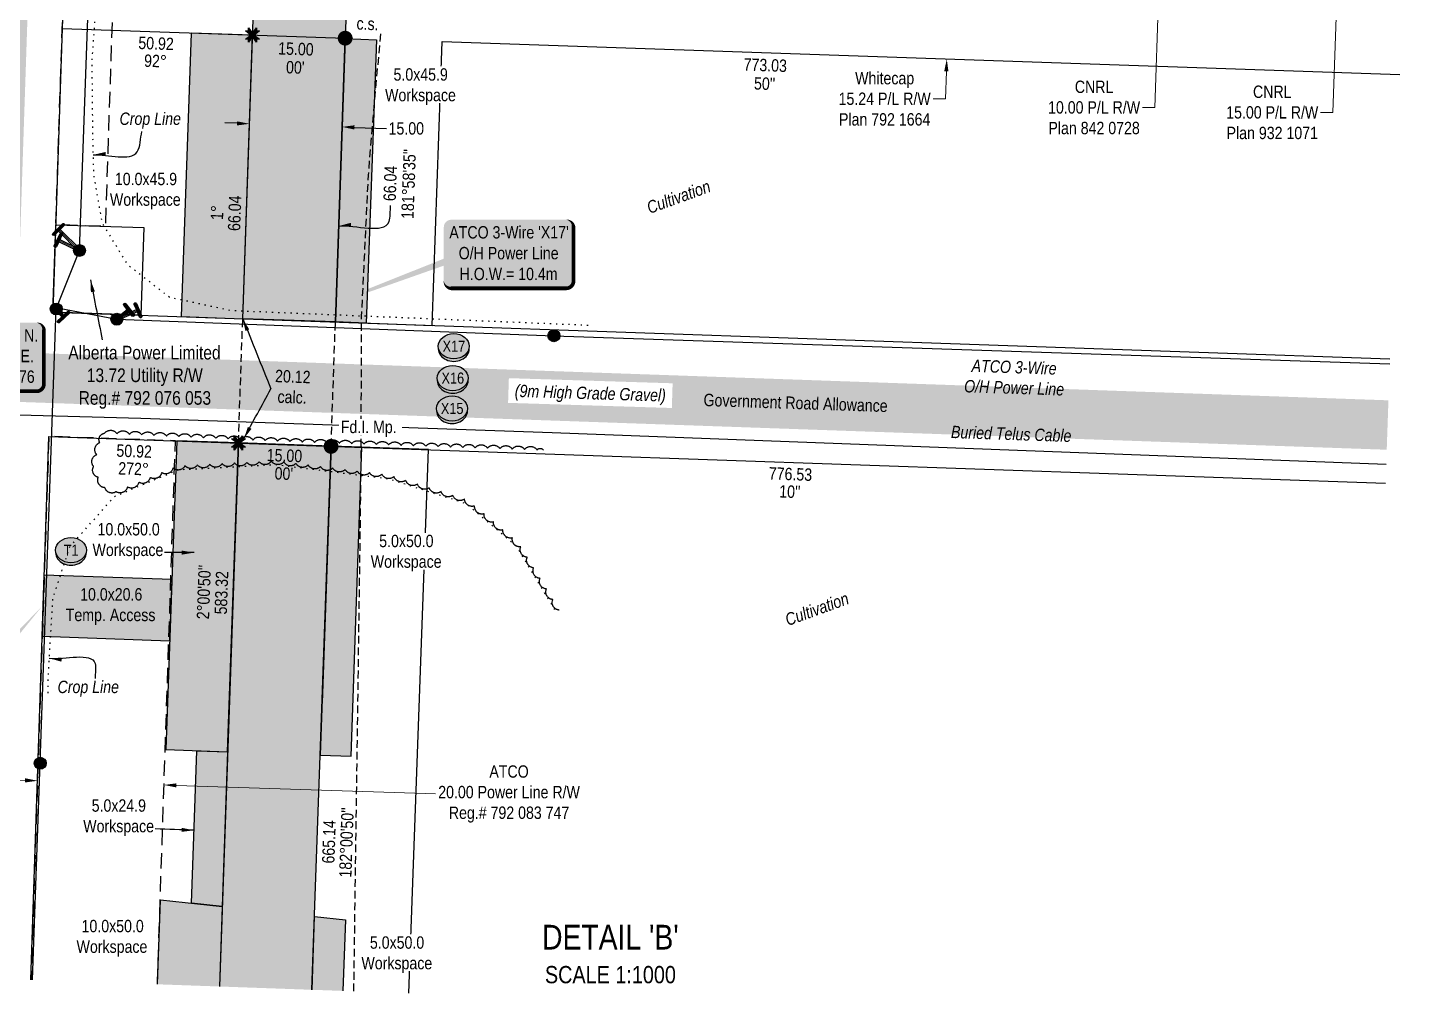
# Model space of a CAD drawing. Extents: x 348563 to 356787, y 6145683 to 6156014.
# Drawn here: x 352487 to 353606, y 6151493 to 6152281 of the extents above; entities that cross this region are included whole.
import ezdxf
from ezdxf.enums import TextEntityAlignment as Align

# ---------------------------------------------------------------- set-up
doc = ezdxf.new("R2010")
doc.units = 0
doc.header["$LTSCALE"] = 5
doc.header["$PDMODE"] = 34
doc.header["$PDSIZE"] = 0.03
for name, pattern in [('0', [1, 1, 0]), ('foc-FLOWLINE', [3.75, 2.5, -1.25]), ('foc-TIELINE', [1.875, 1.25, -0.625]), ('foc-TOPO', [1, 0.2, -0.8]), ('POWERLINE5', [7.8, 2.4, -0.6, 0.6, -0.6, 0.6, -0.6, 2.4]), ('UG_PIPE', [1.875, 1.25, -0.625])]:
    doc.linetypes.add(name, pattern=pattern)
doc.layers.get('Defpoints').update_dxf_attribs({"color": 9})
for name, color, linetype in [('AS-PIPE-UG', 44, 'UG_PIPE'), ('AS-POWER', 104, 'foc-POWER'), ('AS-POWER-EXISTING', 72, 'POWERLINE5'), ('AS-POWER-EXISTING-ANC', 72, 'Continuous'), ('AS-POWER-T', 104, 'Continuous'), ('AS-ROADS', 254, 'Continuous'), ('AS-TELEPHONE', 224, 'foc-TEL'), ('AS-TELEPHONE-T', 224, 'Continuous'), ('DETAIL-T', 7, 'Continuous'), ('F-EZE', 190, 'foc-FLOWLINE'), ('F-RW', 190, 'Continuous'), ('L-BD', 7, 'Continuous'), ('L-MON', 1, 'Continuous'), ('L-ROAD-T', 7, 'Continuous'), ('L-SEC', 7, 'Continuous'), ('L-TIE', 7, 'foc-TIELINE'), ('P-CROSSINGS', 250, 'Continuous'), ('P-PROPOSED', 10, 'Continuous'), ('P-PROPOSED-H', 21, 'Continuous'), ('P-TEMP-BLUE', 146, 'Continuous'), ('P-TEMP-BLUE-T', 146, 'Continuous'), ('P-TXT', 4, 'Continuous'), ('T-BUSH', 110, '0'), ('T-GENERAL', 48, 'foc-TOPO')]:
    doc.layers.add(name, color=color, linetype=linetype)
for name, color, linetype, lineweight in [('C-RW-T', 13, 'Continuous', 9), ('F-EZE-T', 190, 'Continuous', 9), ('F-RW-T', 190, 'Continuous', 9), ('T-TEXT', 48, 'Continuous', 18)]:
    doc.layers.add(name, color=color, linetype=linetype, lineweight=lineweight)
doc.layers.add('P-TEMP-BLUE-H', color=7, linetype='Continuous', true_color=0x99e6ff)
doc.styles.add('100L', font='ARIALN.TTF', dxfattribs={"height": 11})
doc.styles.add('80', font='ARIALN.TTF', dxfattribs={"height": 10})
doc.styles.add('80CG', font='ARIALN.TTF', dxfattribs={"height": 10})
doc.styles.add('80L', font='ARIALN.TTF', dxfattribs={"height": 10})
doc.styles.add('80LS', font='ARIALNI.TTF', dxfattribs={"height": 10})
doc.styles.add('Crossing', font='ARIALN.TTF', dxfattribs={"height": 10})
doc.styles.add('foc-LtypeFont', font='ARIALN.TTF', dxfattribs={"height": 7.35})
doc.linetypes.add('foc-POWER', pattern='A,6,-1,["P",foc-LtypeFont,S=0.2,R=0,X=-0.625,Y=-0.75],-1.24,4', length=12.24)
doc.linetypes.add('foc-TEL', pattern='A,2,-1,["T",foc-LtypeFont,S=0.2,R=0,X=-0.425,Y=-0.75],-1.24,8', length=12.24)
doc.dimstyles.new('Compass 5 000', dxfattribs={"dimscale": 5, "dimtxt": 9, "dimasz": 2, "dimexe": 0.2, "dimexo": 0.0625, "dimgap": 0.5, "dimtad": 0, "dimtih": 1, "dimtoh": 1, "dimzin": 0, "dimdsep": 46, "dimtxsty": '80CG', "dimcen": 0.1, "dimse1": 1, "dimse2": 1, "dimclrd": 256, "dimclrt": 256, "dimaunit": 1, "dimadec": 4, "dimazin": 0, "dimtfac": 0.06, "dimtofl": 0, "dimtmove": 0, "dimatfit": 1, "dimfxl": 0.2, "dimtolj": 1, "dimtzin": 0, "dimlwd": -1, "dimarcsym": 0})

# ---------------------------------------------------------------- blocks, each defined once
blk = doc.blocks.new('fdia')
at = {"color": 255, "const_width": 1}
blk.add_lwpolyline([(-0.5, 0, 1), (0.5, 0, 1)], format="xyb", close=True, dxfattribs=at)
blk = doc.blocks.new('Fdiaa')
blk.add_blockref('fdia', (0, 0))
blk = doc.blocks.new('fdib')
at = {"color": 1, "const_width": 1.6}
blk.add_lwpolyline([(-0.4, 0, 1), (0.4, 0, 1)], format="xyb", close=True, dxfattribs=at)
at = {"color": 1}
blk.add_circle((0, 0), 0.8, dxfattribs=at)
blk = doc.blocks.new('Fdibb')
blk.add_blockref('fdib', (0, 0))
blk = doc.blocks.new('fdicc')
for name in ['Fdibb', 'Fdiaa']:
    blk.add_blockref(name, (0, 0))
blk = doc.blocks.new('FDI')
blk.add_blockref('fdicc', (0, 0))
blk = doc.blocks.new('POWERPOLE')
h = blk.add_hatch(color=255)
edge = h.paths.add_edge_path()
edge.add_arc((0, 0), 0.96, 0, 360)
at = {"linetype": 'Continuous'}
for p, q in [((0.68, -0.68), (-0.68, 0.68)), ((-0.68, -0.68), (0.68, 0.68))]:
    blk.add_line(p, q, dxfattribs=at)
blk.add_circle((0, 0), 0.96, dxfattribs=at)
blk = doc.blocks.new('TEMP')
h = blk.add_hatch(color=255)
h.dxf.hatch_style = 1
h.paths.add_polyline_path([(0, 0.25), (-0.67, 1.15), (-0.67, 0.67), (-1.15, 0.67), (-0.25, 0), (-1.15, -0.67), (-0.67, -0.67), (-0.67, -1.15), (0, -0.25), (0.67, -1.15), (0.67, -0.67), (1.15, -0.67), (0.25, 0), (1.15, 0.67), (0.67, 0.67), (0.67, 1.15)])
h.paths.add_polyline_path([(0.57, 0.85), (0.57, 0.57), (0.85, 0.57), (0.08, 0), (0.85, -0.57), (0.57, -0.57), (0.57, -0.85), (0, -0.08), (-0.57, -0.85), (-0.57, -0.57), (-0.85, -0.57), (-0.08, 0), (-0.85, 0.57), (-0.57, 0.57), (-0.57, 0.85), (0, 0.08)], flags=16)
h = blk.add_hatch(color=1)
h.dxf.hatch_style = 1
h.paths.add_polyline_path([(0, 0.08), (-0.57, 0.85), (-0.57, 0.57), (-0.85, 0.57), (-0.08, 0), (-0.85, -0.57), (-0.57, -0.57), (-0.57, -0.85), (0, -0.08), (0.57, -0.85), (0.57, -0.57), (0.85, -0.57), (0.08, 0), (0.85, 0.57), (0.57, 0.57), (0.57, 0.85)])
at = {"color": 1}
for p, q in [((-0.08, 0), (0.08, 0)), ((0, 0.08), (0, -0.08))]:
    blk.add_line(p, q, dxfattribs=at)
at = {"color": 255, "flags": 128}
blk.add_lwpolyline([(-0.25, 0), (-1.15, 0.67), (-0.67, 0.67), (-0.67, 1.15), (0, 0.25), (0.67, 1.15), (0.67, 0.67), (1.15, 0.67), (0.25, 0), (1.15, -0.67), (0.67, -0.67), (0.67, -1.15), (0, -0.25), (-0.67, -1.15), (-0.67, -0.67), (-1.15, -0.67)], close=True, dxfattribs=at)
at = {"color": 1, "flags": 128}
blk.add_lwpolyline([(-0.08, 0), (-0.85, 0.57), (-0.57, 0.57), (-0.57, 0.85), (0, 0.08), (0.57, 0.85), (0.57, 0.57), (0.85, 0.57), (0.08, 0), (0.85, -0.57), (0.57, -0.57), (0.57, -0.85), (0, -0.08), (-0.57, -0.85), (-0.57, -0.57), (-0.85, -0.57)], close=True, dxfattribs=at)
blk = doc.blocks.new('*U530')
h = blk.add_hatch(color=255)
h.dxf.hatch_style = 1
edge = h.paths.add_edge_path()
edge.add_arc((0.78, 0.78), 0.2, -45, 135, ccw=False)
edge.add_line((0.92, 0.64), (0, -0.28))
edge.add_line((0, -0.28), (-0.64, -0.92))
edge.add_arc((-0.78, -0.78), 0.2, 135, 315, ccw=False)
edge.add_line((-0.92, -0.64), (0.64, 0.92))
h = blk.add_hatch(color=255)
h.dxf.hatch_style = 1
edge = h.paths.add_edge_path()
edge.add_arc((3.39, -3.39), 0.2, -135, 45, ccw=False)
edge.add_line((3.25, -3.54), (0, -0.28))
edge.add_line((0, -0.28), (0.28, 0))
edge.add_line((0.28, 0), (3.54, -3.25))
at = {"color": 255}
blk.add_lwpolyline([(0.64, 0.92, -1), (0.92, 0.64), (0, -0.28), (-0.64, -0.92, -1), (-0.92, -0.64)], format="xyb", close=True, dxfattribs=at)
at = {"color": 72, "const_width": 0.1, "flags": 128}
for points in [[(0.78, 0.78), (-0.78, -0.78)], [(3.39, -3.39), (0, 0)]]:
    blk.add_lwpolyline(points, dxfattribs=at)
at = {"color": 255, "flags": 128}
blk.add_lwpolyline([(3.54, -3.25, -1), (3.25, -3.54), (0, -0.28), (0.28, 0)], format="xyb", close=True, dxfattribs=at)
blk = doc.blocks.new('*U531')
h = blk.add_hatch(color=255)
h.dxf.hatch_style = 1
edge = h.paths.add_edge_path()
edge.add_arc((0.48, 0.99), 0.2, -26.1239, 153.8761, ccw=False)
edge.add_line((0.66, 0.9), (0.09, -0.27))
edge.add_line((0.09, -0.27), (-0.3, -1.08))
edge.add_arc((-0.48, -0.99), 0.2, 153.8761, 333.8761, ccw=False)
edge.add_line((-0.66, -0.9), (0.3, 1.08))
h = blk.add_hatch(color=255)
h.dxf.hatch_style = 1
edge = h.paths.add_edge_path()
edge.add_arc((3.44, -1.69), 0.2, -116.1239, 63.8761, ccw=False)
edge.add_line((3.35, -1.87), (0.09, -0.27))
edge.add_line((0.09, -0.27), (0.27, 0.09))
edge.add_line((0.27, 0.09), (3.53, -1.51))
at = {"color": 255}
blk.add_lwpolyline([(0.3, 1.08, -1), (0.66, 0.9), (0.09, -0.27), (-0.3, -1.08, -1), (-0.66, -0.9)], format="xyb", close=True, dxfattribs=at)
at = {"color": 72, "const_width": 0.1, "flags": 128}
for points in [[(0.48, 0.99), (-0.48, -0.99)], [(3.44, -1.69), (0, 0)]]:
    blk.add_lwpolyline(points, dxfattribs=at)
at = {"color": 255, "flags": 128}
blk.add_lwpolyline([(3.53, -1.51, -1), (3.35, -1.87), (0.09, -0.27), (0.27, 0.09)], format="xyb", close=True, dxfattribs=at)
blk = doc.blocks.new('*U532')
h = blk.add_hatch(color=255)
h.dxf.hatch_style = 1
edge = h.paths.add_edge_path()
edge.add_arc((-1.21, 1.28), 0.2, 43.3411, 223.3411, ccw=False)
edge.add_line((-1.06, 1.42), (0.01, 0.28))
edge.add_line((0.01, 0.28), (-0.28, 0.01))
edge.add_line((-0.28, 0.01), (-1.35, 1.14))
h = blk.add_hatch(color=255)
h.dxf.hatch_style = 1
edge = h.paths.add_edge_path()
edge.add_arc((-0.8, -0.75), 0.2, 133.3411, 313.3411, ccw=False)
edge.add_line((-0.94, -0.61), (0.01, 0.28))
edge.add_line((0.01, 0.28), (0.66, 0.9))
edge.add_arc((0.8, 0.75), 0.2, -46.6589, 133.3411, ccw=False)
edge.add_line((0.94, 0.61), (-0.66, -0.9))
at = {"color": 255, "flags": 128}
blk.add_lwpolyline([(-1.35, 1.14, -1), (-1.06, 1.42), (0.01, 0.28), (-0.28, 0.01)], format="xyb", close=True, dxfattribs=at)
at = {"color": 72, "const_width": 0.1, "flags": 128}
for points in [[(-1.21, 1.28), (0, 0)], [(-0.8, -0.75), (0.8, 0.75)]]:
    blk.add_lwpolyline(points, dxfattribs=at)
at = {"color": 255}
blk.add_lwpolyline([(-0.66, -0.9, -1), (-0.94, -0.61), (0.01, 0.28), (0.66, 0.9, -1), (0.94, 0.61)], format="xyb", close=True, dxfattribs=at)
blk = doc.blocks.new('*U533')
h = blk.add_hatch(color=255)
h.dxf.hatch_style = 1
edge = h.paths.add_edge_path()
edge.add_arc((-1.97, -1.52), 0.2, 127.5475, 307.5475, ccw=False)
edge.add_line((-2.09, -1.36), (-0.28, 0.04))
edge.add_line((-0.28, 0.04), (-0.04, -0.28))
edge.add_line((-0.04, -0.28), (-1.85, -1.67))
h = blk.add_hatch(color=255)
h.dxf.hatch_style = 1
edge = h.paths.add_edge_path()
edge.add_arc((0.67, -0.87), 0.2, -142.4525, 37.5475, ccw=False)
edge.add_line((0.51, -0.99), (-0.28, 0.04))
edge.add_line((-0.28, 0.04), (-0.83, 0.75))
edge.add_arc((-0.67, 0.87), 0.2, 37.5475, 217.5475, ccw=False)
edge.add_line((-0.51, 0.99), (0.83, -0.75))
at = {"color": 255, "flags": 128}
blk.add_lwpolyline([(-1.85, -1.67, -1), (-2.09, -1.36), (-0.28, 0.04), (-0.04, -0.28)], format="xyb", close=True, dxfattribs=at)
at = {"color": 72, "const_width": 0.1, "flags": 128}
for points in [[(-1.97, -1.52), (0, 0)], [(0.67, -0.87), (-0.67, 0.87)]]:
    blk.add_lwpolyline(points, dxfattribs=at)
at = {"color": 255}
blk.add_lwpolyline([(0.83, -0.75, -1), (0.51, -0.99), (-0.28, 0.04), (-0.83, 0.75, -1), (-0.51, 0.99)], format="xyb", close=True, dxfattribs=at)
blk = doc.blocks.new('*U534')
h = blk.add_hatch(color=255)
h.dxf.hatch_style = 1
edge = h.paths.add_edge_path()
edge.add_arc((-3.43, -1.45), 0.2, 112.8754, 292.8754, ccw=False)
edge.add_line((-3.51, -1.26), (-0.26, 0.11))
edge.add_line((-0.26, 0.11), (-0.11, -0.26))
edge.add_line((-0.11, -0.26), (-3.36, -1.63))
h = blk.add_hatch(color=255)
h.dxf.hatch_style = 1
edge = h.paths.add_edge_path()
edge.add_arc((0.43, -1.01), 0.2, -157.1246, 22.8754, ccw=False)
edge.add_line((0.24, -1.09), (-0.26, 0.11))
edge.add_line((-0.26, 0.11), (-0.61, 0.94))
edge.add_arc((-0.43, 1.01), 0.2, 22.8754, 202.8754, ccw=False)
edge.add_line((-0.24, 1.09), (0.61, -0.94))
at = {"color": 255, "flags": 128}
blk.add_lwpolyline([(-3.36, -1.63, -1), (-3.51, -1.26), (-0.26, 0.11), (-0.11, -0.26)], format="xyb", close=True, dxfattribs=at)
at = {"color": 72, "const_width": 0.1, "flags": 128}
for points in [[(-3.43, -1.45), (0, 0)], [(0.43, -1.01), (-0.43, 1.01)]]:
    blk.add_lwpolyline(points, dxfattribs=at)
at = {"color": 255}
blk.add_lwpolyline([(0.61, -0.94, -1), (0.24, -1.09), (-0.26, 0.11), (-0.61, 0.94, -1), (-0.24, 1.09)], format="xyb", close=True, dxfattribs=at)
blk = doc.blocks.new('*D551')
at = {"layer": 'Defpoints', "color": 0, "transparency": 16777216}
for p in [(352665.9, 6152203.3), (352664.9, 6152173), (352739.8, 6152170.4)]:
    blk.add_point(p, dxfattribs=at)
at = {"layer": 'P-TXT', "transparency": 16777216}
for p, q in [((352655.9, 6152203.7), (352645.9, 6152204)), ((352750.9, 6152200.4), (352776.9, 6152199.5))]:
    blk.add_line(p, q, dxfattribs=at)
for points in [[(352656, 6152205.3), (352655.9, 6152202), (352665.9, 6152203.3)], [(352750.9, 6152202.1), (352750.8, 6152198.7), (352740.9, 6152200.8)]]:
    blk.add_solid(points, dxfattribs=at)
at = {"layer": 'P-TXT', "transparency": 16777216, "insert": (352792.8, 6152199.5), "char_height": 10, "attachment_point": 5, "style": '80CG'}
blk.add_mtext('\\A1;15.00', dxfattribs=at)
blk = doc.blocks.new('*D556')
at = {"layer": 'C-RW-T', "transparency": 16777216}
for p, q in [((353550.6, 6152455.7), (353550.9, 6152465.7)), ((353547.3, 6152360.7), (353542.3, 6152212.5)), ((353542.3, 6152212.5), (353532.3, 6152212.5))]:
    blk.add_line(p, q, dxfattribs=at)
for points in [[(353548.9, 6152455.8), (353552.3, 6152455.6), (353550.2, 6152445.7)], [(353545.7, 6152360.8), (353549, 6152360.6), (353547.7, 6152370.7)]]:
    blk.add_solid(points, dxfattribs=at)
at = {"layer": 'Defpoints', "color": 0, "transparency": 16777216}
for p in [(353552.1, 6152445.6), (353547.7, 6152370.7), (353549.6, 6152370.6)]:
    blk.add_point(p, dxfattribs=at)
at = {"layer": 'C-RW-T', "transparency": 16777216, "insert": (353493.2, 6152212.5), "char_height": 10, "attachment_point": 5, "style": '80CG'}
blk.add_mtext('\\A1;CNRL\\P15.00 P/L R/W\\PPlan 932 1071', dxfattribs=at)
blk = doc.blocks.new('*D557')
at = {"layer": 'C-RW-T', "transparency": 16777216}
for p, q in [((353404, 6152385.6), (353404.4, 6152395.6)), ((353401.7, 6152316.2), (353398.2, 6152216.5)), ((353398.2, 6152216.5), (353388.2, 6152216.5))]:
    blk.add_line(p, q, dxfattribs=at)
for points in [[(353402.4, 6152385.6), (353405.7, 6152385.5), (353403.7, 6152375.6)], [(353400, 6152316.2), (353403.3, 6152316.1), (353402, 6152326.2)]]:
    blk.add_solid(points, dxfattribs=at)
at = {"layer": 'Defpoints', "color": 0, "transparency": 16777216}
for p in [(353383.6, 6152376.3), (353381.9, 6152326.9), (353402, 6152326.2)]:
    blk.add_point(p, dxfattribs=at)
at = {"layer": 'C-RW-T', "transparency": 16777216, "insert": (353349.1, 6152216.5), "char_height": 10, "attachment_point": 5, "style": '80CG'}
blk.add_mtext('\\A1;CNRL\\P10.00 P/L R/W\\PPlan 842 0728', dxfattribs=at)
blk = doc.blocks.new('*D558')
at = {"layer": 'Defpoints', "color": 0, "transparency": 16777216}
for p in [(353232.8, 6152332), (353229.9, 6152255.7), (353230.2, 6152255.7)]:
    blk.add_point(p, dxfattribs=at)
at = {"layer": 'F-RW-T', "transparency": 16777216}
for p, q in [((353232.9, 6152342), (353233.3, 6152352)), ((353229.6, 6152245.7), (353228.8, 6152223.5)), ((353228.8, 6152223.5), (353218.8, 6152223.5))]:
    blk.add_line(p, q, dxfattribs=at)
for points in [[(353231.3, 6152342.1), (353234.6, 6152341.9), (353232.6, 6152332)], [(353227.9, 6152245.8), (353231.3, 6152245.7), (353229.9, 6152255.7)]]:
    blk.add_solid(points, dxfattribs=at)
at = {"layer": 'F-RW-T', "transparency": 16777216, "insert": (353179.7, 6152223.5), "char_height": 10, "attachment_point": 5, "style": '80CG'}
blk.add_mtext('\\A1;Whitecap\\P15.24 P/L R/W\\PPlan 792 1664', dxfattribs=at)
blk = doc.blocks.new('*D562')
at = {"layer": 'Defpoints', "color": 0, "transparency": 16777216}
for p in [(352498.2, 6151785.8), (352600.6, 6151782.4), (352596.8, 6151668.5)]:
    blk.add_point(p, dxfattribs=at)
at = {"layer": 'F-RW-T', "transparency": 16777216}
for p, q in [((352484.5, 6151672.2), (352474.5, 6151672.5)), ((352606.8, 6151668.1), (352816.3, 6151661.2))]:
    blk.add_line(p, q, dxfattribs=at)
for points in [[(352484.5, 6151673.9), (352484.4, 6151670.5), (352494.5, 6151671.9)], [(352606.9, 6151669.8), (352606.8, 6151666.5), (352596.8, 6151668.5)]]:
    blk.add_solid(points, dxfattribs=at)
at = {"layer": 'F-RW-T', "transparency": 16777216, "insert": (352875.9, 6151661.2), "char_height": 10, "attachment_point": 5, "style": '80CG'}
blk.add_mtext('\\A1;ATCO\\P20.00 Power Line R/W\\PReg.# 792 083 747', dxfattribs=at)
blk = doc.blocks.new('xing2')
h = blk.add_hatch(color=50)
h.dxf.hatch_style = 1
edge = h.paths.add_edge_path()
edge.add_ellipse((0, 0), major_axis=(-12.5, 0), ratio=0.816297, start_angle=0, end_angle=360)
h = blk.add_hatch(color=250)
h.dxf.hatch_style = 1
edge = h.paths.add_edge_path()
edge.add_ellipse((0, -2), major_axis=(-12.5, 0), ratio=0.816297, start_angle=0, end_angle=180)
edge.add_line((12.5, -2), (12.5, 0))
edge.add_ellipse((0, 0), major_axis=(-12.5, 0), ratio=0.816297, start_angle=0, end_angle=180, ccw=False)
edge.add_line((-12.5, 0), (-12.5, -2))
at = {"color": 250}
blk.add_ellipse((0, 0), major_axis=(-12.5, 0), ratio=0.816297, dxfattribs=at)
blk.add_ellipse((0, -2), major_axis=(-12.5, 0), ratio=0.816297, start_param=0, end_param=3.141593, dxfattribs=at)
at = {"color": 250, "style": 'Crossing'}
blk.add_attdef('CROSSING', text='', height=9, dxfattribs=at).set_placement((0.1, 0), align=Align.MIDDLE_CENTER)
at = {"color": 250, "style": 'Crossing', "flags": 1}
for tag, p in [('OWNER', (0.1, -12.5)), ('DESCRIPTION', (0.1, -25.8)), ('LOCATION', (0.1, -39.3)), ('DWG_REF', (0.1, -52.8))]:
    blk.add_attdef(tag, text='', height=9, dxfattribs=at).set_placement(p, align=Align.MIDDLE_CENTER)
blk = doc.blocks.new('*U578')
h = blk.add_hatch(color=255)
edge = h.paths.add_edge_path()
edge.add_line((-46.5, -28.5), (46.5, -28.5))
edge.add_arc((46.5, -22.5), 6, 270, 360)
edge.add_line((52.5, -22.5), (52.5, 21))
edge.add_arc((46.5, 21), 6, 0, 90)
edge.add_line((46.5, 27), (-46.5, 27))
edge.add_arc((-46.5, 21), 6, 90, 180)
edge.add_line((-52.5, 21), (-52.5, -22.5))
edge.add_arc((-46.5, -22.5), 6, 180, 270)
at = {"color": 104, "flags": 128}
blk.add_lwpolyline([(-46.5, -28.5, 3, 3, 0), (46.5, -28.5, 3, 3, 0.414214), (52.5, -22.5, 3, 3, 0), (52.5, 21, 3, 0, 0.414214), (46.5, 27, 0, 0, 0), (-46.5, 27, 0, 0, 0.414214), (-52.5, 21, 0, 0, 0), (-52.5, -22.5, 0, 3, 0.414214)], format="xyseb", close=True, dxfattribs=at)
at = {"color": 104, "style": '80'}
blk.add_attdef('ENTER_TEXT_001', (-26.8, -4.9), '', height=10, dxfattribs=at)
blk = doc.blocks.new('*U587')
h = blk.add_hatch(color=254)
edge = h.paths.add_edge_path()
edge.add_line((-36.5, -28.5), (36.5, -28.5))
edge.add_arc((36.5, -22.5), 6, 270, 360)
edge.add_line((42.5, -22.5), (42.5, 21))
edge.add_arc((36.5, 21), 6, 0, 90)
edge.add_line((36.5, 27), (-36.5, 27))
edge.add_arc((-36.5, 21), 6, 90, 180)
edge.add_line((-42.5, 21), (-42.5, -22.5))
edge.add_arc((-36.5, -22.5), 6, 180, 270)
at = {"color": 1, "flags": 128}
blk.add_lwpolyline([(-36.5, -28.5, 3, 3, 0), (36.5, -28.5, 3, 3, 0.414214), (42.5, -22.5, 3, 3, 0), (42.5, 21, 3, 0, 0.414214), (36.5, 27, 0, 0, 0), (-36.5, 27, 0, 0, 0.414214), (-42.5, 21, 0, 0, 0), (-42.5, -22.5, 0, 3, 0.414214)], format="xyseb", close=True, dxfattribs=at)
blk.add_lwpolyline([(-49.5, -58.2, 0, 10, 0), (0, 0, 5, 5, 0)], format="xyseb", dxfattribs=at)
at = {"color": 1, "style": '80'}
blk.add_attdef('ENTER_TEXT_001', (-36, -5), '', height=10, dxfattribs=at)
blk = doc.blocks.new('Well_proximity')
h = blk.add_hatch(color=191)
h.dxf.hatch_style = 1
edge = h.paths.add_edge_path()
edge.add_ellipse((0, 0), major_axis=(-12.5, 0), ratio=0.816297, start_angle=0, end_angle=360)
h = blk.add_hatch(color=250)
h.dxf.hatch_style = 1
edge = h.paths.add_edge_path()
edge.add_ellipse((0, -2), major_axis=(-12.5, 0), ratio=0.816297, start_angle=0, end_angle=180)
edge.add_line((12.5, -2), (12.5, 0))
edge.add_ellipse((0, 0), major_axis=(-12.5, 0), ratio=0.816297, start_angle=0, end_angle=180, ccw=False)
edge.add_line((-12.5, 0), (-12.5, -2))
at = {"color": 250}
blk.add_ellipse((0, 0), major_axis=(-12.5, 0), ratio=0.816297, dxfattribs=at)
blk.add_ellipse((0, -2), major_axis=(-12.5, 0), ratio=0.816297, start_param=0, end_param=3.141593, dxfattribs=at)
at = {"color": 250, "style": '80L'}
blk.add_attdef('CROSSING', text='', height=9, dxfattribs=at).set_placement((0.1, 0), align=Align.MIDDLE_CENTER)

msp = doc.modelspace()

# ---------------------------------------------------------------- hatches: boundary and pattern name
at = {"layer": 'P-PROPOSED-H'}
h = msp.add_hatch(color=256, dxfattribs=at)
h.dxf.hatch_style = 1
h.paths.add_polyline_path([(353161.209, 6152474.013), (353270.423, 6152380.142), (352747.682, 6152398.517), (352735.419, 6152043.015), (352660.484, 6152045.632), (352675.85, 6152491.075)])
h = msp.add_hatch(color=256, dxfattribs=at)
h.dxf.hatch_style = 1
h.paths.add_polyline_path([(352731.951, 6151942.501), (352657.016, 6151945.118), (352641.58, 6151505.466), (352716.514, 6151502.807)])
at = {"layer": 'P-TEMP-BLUE-H'}
h = msp.add_hatch(color=256, dxfattribs=at)
h.dxf.hatch_style = 1
h.paths.add_polyline_path([(352618.688, 6152276.669), (352610.583, 6152047.42), (352660.484, 6152045.632), (352668.392, 6152274.879)])
h = msp.add_hatch(color=256, dxfattribs=at)
h.dxf.hatch_style = 1
h.paths.add_polyline_path([(352743.327, 6152272.261), (352768.624, 6152271.335), (352760.369, 6152042.122), (352735.419, 6152043.015)])
h = msp.add_hatch(color=256, dxfattribs=at)
h.dxf.hatch_style = 1
h.paths.add_polyline_path([(352607.06, 6151946.862), (352598.29, 6151697.081), (352648.247, 6151695.336), (352657.016, 6151945.118)])
h = msp.add_hatch(color=256, dxfattribs=at)
h.dxf.hatch_style = 1
h.paths.add_polyline_path([(352748.16, 6151691.847), (352756.93, 6151941.629), (352731.951, 6151942.501), (352723.182, 6151692.72)])
h = msp.add_hatch(color=256, dxfattribs=at)
h.dxf.hatch_style = 1
h.paths.add_polyline_path([(352601.373, 6151784.879), (352498.26, 6151788.499), (352499.895, 6151838.459), (352603.127, 6151834.835)])
h = msp.add_hatch(color=256, dxfattribs=at)
h.dxf.hatch_style = 1
h.paths.add_polyline_path([(352618.938, 6151572.86), (352623.268, 6151696.209), (352648.247, 6151695.336), (352643.852, 6151570.166)])
h = msp.add_hatch(color=256, dxfattribs=at)
h.dxf.hatch_style = 1
h.paths.add_polyline_path([(352643.852, 6151570.166), (352594.023, 6151575.554), (352591.625, 6151507.239), (352641.58, 6151505.466)])
h = msp.add_hatch(color=256, dxfattribs=at)
h.dxf.hatch_style = 1
h.paths.add_polyline_path([(352743.509, 6151559.389), (352718.595, 6151562.083), (352716.514, 6151502.807), (352741.492, 6151501.92)])

# ---------------------------------------------------------------- linework, layer by layer
at = {"layer": 'AS-PIPE-UG', "flags": 128}
msp.add_lwpolyline([(352750.371, 6151501.605), (352756.127, 6151913.553), (352756.682, 6152047.513), (352762.167, 6152161.803), (352768.867, 6152239.743), (352773.797, 6152294.193), (352595.727, 6152304.588), (352500.752, 6152307.288), (352415.562, 6152309.498)], dxfattribs=at)
at = {"layer": 'AS-POWER', "flags": 128}
for points in [[(352509.622, 6152053.528), (352528.447, 6152100.823), (352545.647, 6152582.208), (352551.082, 6152717.213), (352571.12, 6153297.799)], [(352490.525, 6151510.827), (352509.622, 6152053.528)], [(352510.658, 6152054.564), (352558.657, 6152045.213), (352912.142, 6152031.848), (353588.195, 6152009.035)]]:
    msp.add_lwpolyline(points, dxfattribs=at)
at = {"layer": 'AS-POWER-T', "flags": 128}
for points in [[(352700.896, 6152045.478, 0, 5.998, 0), (352840.278, 6152097.813, 0, 0, 0)], [(352498.561, 6151813.428, 0, 5.998, 0), (352453.165, 6151762.449, 0, 0, 0)]]:
    msp.add_lwpolyline(points, format="xyseb", dxfattribs=at)
at = {"layer": 'AS-ROADS', "const_width": 39.99, "flags": 128}
for points in [[(352438.441, 6151512.675), (352457.193, 6152013.88), (352500.097, 6153300.145)], [(351780.351, 6152021.174), (352463.213, 6151998.919), (353586.47, 6151959.641)]]:
    msp.add_lwpolyline(points, dxfattribs=at)
at = {"layer": 'AS-TELEPHONE', "flags": 128}
msp.add_lwpolyline([(351779.031, 6151987.018), (352578.127, 6151965.133), (352910.877, 6151953.483), (353585.254, 6151928.1)], dxfattribs=at)
at = {"layer": 'F-EZE', "flags": 128}
for points in [[(352588.207, 6153297.235), (352549.344, 6152120.346), (352509.296, 6152121.679), (352548, 6153298.563)], [(352591.474, 6151507.244), (352606.027, 6151946.898), (352503.665, 6151950.473), (352489.2, 6151510.874)]]:
    msp.add_lwpolyline(points, dxfattribs=at)
at = {"layer": 'F-RW', "flags": 128}
for points in [[(353599.032, 6152319.38), (352517.024, 6152356.672), (352514.519, 6152280.507), (352743.337, 6152272.553), (352735.419, 6152043.015), (352813.802, 6152040.278), (352821.816, 6152269.793), (353596.368, 6152243.097)], [(352794.952, 6151500.023), (352810.765, 6151939.749), (352731.951, 6151942.501), (352724.655, 6151734.934)]]:
    msp.add_lwpolyline(points, dxfattribs=at)
msp.add_lwpolyline([(352509.296, 6152121.679), (352580.439, 6152119.31), (352578.077, 6152048.51), (352506.971, 6152050.993)], close=True, dxfattribs=at)
at = {"layer": 'L-SEC'}
for p, q in [((352548, 6153298.563), (352506.971, 6152050.993)), ((352506.971, 6152050.993), (353588.341, 6152013.232)), ((352489.206, 6151510.873), (352503.665, 6151950.473)), ((352503.665, 6151950.473), (353584.832, 6151912.719))]:
    msp.add_line(p, q, dxfattribs=at)
at = {"layer": 'L-TIE'}
for p, q in [((352657.016, 6151945.118), (352660.484, 6152045.632)), ((352731.951, 6151942.501), (352735.419, 6152043.015))]:
    msp.add_line(p, q, dxfattribs=at)
at = {"layer": 'P-PROPOSED', "flags": 128}
msp.add_lwpolyline([(352716.494, 6151502.807), (352731.951, 6151942.501), (352657.016, 6151945.118), (352641.561, 6151505.467)], dxfattribs=at)
at = {"layer": 'P-TEMP-BLUE'}
for points in [[(352618.688, 6152276.669), (352610.583, 6152047.42), (352660.484, 6152045.632), (352668.392, 6152274.879)], [(352743.327, 6152272.261), (352768.624, 6152271.335), (352760.369, 6152042.122), (352735.419, 6152043.015)], [(352607.06, 6151946.862), (352598.29, 6151697.081), (352648.247, 6151695.336), (352657.016, 6151945.118)], [(352748.16, 6151691.847), (352756.93, 6151941.629), (352731.951, 6151942.501), (352723.182, 6151692.72)], [(352601.373, 6151784.879), (352498.26, 6151788.499), (352499.895, 6151838.459), (352603.127, 6151834.835)], [(352618.938, 6151572.86), (352623.268, 6151696.209), (352648.247, 6151695.336), (352643.852, 6151570.166)]]:
    msp.add_lwpolyline(points, close=True, dxfattribs=at)
for points in [[(352591.625, 6151507.239), (352594.023, 6151575.554), (352643.852, 6151570.166), (352641.58, 6151505.466)], [(352716.514, 6151502.807), (352718.595, 6151562.083), (352743.509, 6151559.389), (352741.492, 6151501.92)]]:
    msp.add_lwpolyline(points, dxfattribs=at)
at = {"layer": 'T-BUSH', "flags": 128}
msp.add_lwpolyline([(352916.493, 6151809.936, -0.52056705), (352911.315, 6151818.488, -0.52056705), (352906.137, 6151827.04, -0.52056705), (352900.959, 6151835.592, -0.52056705), (352895.781, 6151844.144, -0.52056705), (352890.603, 6151852.696, -0.52056705), (352885.425, 6151861.248, -0.52056705), (352878.584, 6151868.392, -0.52056705), (352870.953, 6151874.851, -0.52056705), (352863.322, 6151881.31, -0.52056705), (352855.691, 6151887.769, -0.52056705), (352848.06, 6151894.228, -0.52056705), (352839.912, 6151899.783, -0.52056705), (352830.386, 6151902.817, -0.52056705), (352820.86, 6151905.851, -0.52056705), (352811.334, 6151908.885, -0.52056705), (352801.808, 6151911.919, -0.52056705), (352792.282, 6151914.953, -0.52056705), (352782.756, 6151917.987, -0.52056705), (352772.993, 6151919.948, -0.52056705), (352763.073, 6151921.19, -0.52056705), (352753.153, 6151922.432, -0.52056705), (352743.233, 6151923.674, -0.52056705), (352733.313, 6151924.916, -0.52056705), (352723.393, 6151926.158, -0.52056705), (352713.473, 6151927.4, -0.52056705), (352703.553, 6151928.642, -0.52056705), (352693.633, 6151929.884, -0.52056705), (352683.689, 6151930.515, -0.52056705), (352673.706, 6151929.99, -0.52056705), (352663.722, 6151929.465, -0.52056705), (352653.738, 6151928.941, -0.52056705), (352643.755, 6151928.416, -0.52056705), (352633.771, 6151927.891, -0.52056705), (352623.787, 6151927.366, -0.52056705), (352613.804, 6151926.841, -0.52056705), (352604.12, 6151924.956, -0.52056705), (352594.896, 6151921.101, -0.52056705), (352585.672, 6151917.245, -0.52056705), (352576.448, 6151913.39, -0.52056705), (352567.224, 6151909.534, -0.52056705), (352558, 6151905.678, -0.52056705), (352549.059, 6151908.972, -0.52056705), (352543.629, 6151917.366, -0.52056705), (352539.911, 6151926.043, -0.52056705), (352542.356, 6151935.737, -0.52056705), (352544.801, 6151945.431, -0.52056705), (352548.803, 6151953.029, -0.52056705), (352558.79, 6151952.57, -0.52056705), (352568.776, 6151952.112, -0.52056705), (352578.763, 6151951.653, -0.52056705), (352588.75, 6151951.194, -0.52056705), (352598.737, 6151950.735, -0.52056705), (352608.724, 6151950.276, -0.52056705), (352618.711, 6151949.817, -0.52056705), (352628.698, 6151949.358, -0.52056705), (352638.685, 6151948.899, -0.52056705), (352648.672, 6151948.441, -0.52056705), (352658.659, 6151947.982, -0.52056705), (352668.645, 6151947.523, -0.52056705), (352678.632, 6151947.064, -0.52056705), (352688.619, 6151946.605, -0.52056705), (352698.609, 6151946.21, -0.52056705), (352708.6, 6151945.876, -0.52056705), (352718.592, 6151945.542, -0.52056705), (352728.584, 6151945.208, -0.52056705), (352738.576, 6151944.874, -0.52056705), (352748.568, 6151944.541, -0.52056705), (352758.56, 6151944.207, -0.52056705), (352768.552, 6151943.873, -0.52056705), (352778.543, 6151943.539, -0.52056705), (352788.535, 6151943.205, -0.52056705), (352798.527, 6151942.871, -0.52056705), (352808.519, 6151942.537, -0.52056705), (352818.511, 6151942.203, -0.52056705), (352828.503, 6151941.869, -0.52056705), (352838.495, 6151941.535, -0.52056705), (352848.486, 6151941.201, -0.52056705), (352858.478, 6151940.868, -0.52056705), (352868.47, 6151940.534, -0.52056705), (352878.462, 6151940.2, -0.52056705), (352888.454, 6151939.866, -0.52056705), (352898.446, 6151939.532, -0.52056705), (352903.592, 6151939.36, -0.52056705)], format="xyb", dxfattribs=at)
at = {"layer": 'T-GENERAL', "flags": 128}
for points in [[(352939.887, 6152040.218), (352650.897, 6152052.068), (352601.207, 6152062.948), (352567.587, 6152089.068), (352546.907, 6152123.138), (352540.002, 6152162.368), (352539.237, 6152196.488), (352538.702, 6152254.653), (352545.122, 6152343.658), (352557.407, 6152465.218), (352567.962, 6152554.698), (352569.497, 6152595.238), (352567.812, 6152717.263)], [(352503.171, 6151742.794), (352503.117, 6151755.208), (352506.927, 6151819.143), (352520.627, 6151861.123), (352556.672, 6151901.873), (352608.562, 6151923.563), (352687.037, 6151927.688), (352778.287, 6151916.263), (352840.972, 6151896.298), (352881.432, 6151862.053), (352913.927, 6151808.383)]]:
    msp.add_lwpolyline(points, dxfattribs=at)

# ---------------------------------------------------------------- block references
at = {"layer": 'AS-POWER-EXISTING'}
for p, xscale, yscale, zscale in [((352528.447, 6152100.823), 4.998716849999971, 4.998716849999971, 4.998716849999971), ((352509.622, 6152053.528), 4.998716849999971, 4.998716849999971, 4.998716849999971), ((352558.657, 6152045.213), 4.998716849999971, 4.998716849999971, 4.998716849999971), ((352912.142, 6152031.848), 4.998716849999971, 4.998716849999971, 4.998716849999971), ((352496.692, 6151686.083), 4.998716849999984, 4.998716849999984, 4.998716849999984)]:
    msp.add_blockref('POWERPOLE', p, dxfattribs=dict(at, xscale=xscale, yscale=yscale, zscale=zscale))
at = {"layer": 'AS-POWER-EXISTING-ANC', "xscale": 4.998716849999971, "yscale": 4.998716849999971, "zscale": 4.998716849999971}
for name, p in [('*U530', (352511.481, 6152117.789)), ('*U531', (352511.237, 6152109.263)), ('*U532', (352515.657, 6152047.133)), ('*U534', (352575.817, 6152052.453)), ('*U533', (352568.512, 6152052.788))]:
    msp.add_blockref(name, p, dxfattribs=at)
at = {"layer": 'AS-POWER-T'}
ref = msp.add_blockref('*U578', (352875.603, 6152098.703), dxfattribs=dict(at, xscale=0.9994840965544196, yscale=0.9994840965544196, zscale=0.9994840965544196))
ref.add_attrib('ENTER_TEXT_001', "ATCO 3-Wire 'X17'", (352827.565, 6152110.538), dxfattribs={"layer": '0', "color": 104, "height": 9.99484, "style": '80'})
ref.add_attrib('ENTER_TEXT_002', 'O/H Power Line', (352835.153, 6152093.702), dxfattribs={"layer": '0', "color": 104, "height": 9.99484, "style": '80'})
ref.add_attrib('ENTER_TEXT_003', 'H.O.W.= 10.4m', (352835.917, 6152076.867), dxfattribs={"layer": '0', "color": 104, "height": 9.99484, "style": '80'})
at = {"layer": 'DETAIL-T'}
ref = msp.add_blockref('*U587', (352457.206, 6152015.419), dxfattribs=dict(at, xscale=0.99974337, yscale=0.99974337, zscale=0.99974337))
ref.add_attrib('ENTER_TEXT_001', '6155097.94 N.', (352419.921, 6152027.188), dxfattribs={"layer": '0', "color": 1, "height": 9.99743, "style": '80'})
ref.add_attrib('ENTER_TEXT_002', '351956.41 E.', (352423.395, 6152010.485), dxfattribs={"layer": '0', "color": 1, "height": 9.99743, "style": '80'})
ref.add_attrib('ENTER_TEXT_003', 'Elev.= 829.76', (352421.84, 6151993.782), dxfattribs={"layer": '0', "color": 1, "height": 9.99743, "style": '80'})
at = {"layer": 'L-MON', "xscale": 4.998716849999971, "yscale": 4.998716849999971, "zscale": 4.998716849999971}
for p in [(352668.398, 6152275.058), (352657.016, 6151945.118)]:
    msp.add_blockref('TEMP', p, dxfattribs=at)
at = {"layer": 'P-CROSSINGS', "color": 3, "xscale": 0.99974337, "yscale": 0.99974337, "zscale": 0.99974337}
for p, values in [((352831.183, 6152023.364), {'CROSSING': 'X17'}), ((352830.32, 6151997.597), {'CROSSING': 'X16'}), ((352829.766, 6151973.047), {'CROSSING': 'X15'})]:
    msp.add_blockref('xing2', p, dxfattribs=at).add_auto_attribs(values)
at = {"layer": 'P-CROSSINGS', "xscale": 0.999248338383284, "yscale": 0.999248338383284, "zscale": 0.999248338383284}
msp.add_blockref('Well_proximity', (352521.584, 6151858.402), dxfattribs=at).add_auto_attribs({'CROSSING': 'T1'})

# ---------------------------------------------------------------- texts
at = {"layer": 'AS-POWER', "insert": (353244.192, 6152012.845), "char_height": 9.99743, "attachment_point": 1, "rotation": 358.092222, "style": '80L'}
msp.add_mtext_dynamic_manual_height_columns('\\pi6.083;{\\fArial Narrow|b0|i1|c0|p34;ATCO 3-Wire \\P\\pi0.54551;O/H Power Line}', width=80.59312, gutter_width=49.95, heights=[0], dxfattribs=at)
at = {"layer": 'AS-TELEPHONE-T', "insert": (353233.226, 6151959.135), "char_height": 10, "attachment_point": 1, "rotation": 358.092263, "style": '80L'}
msp.add_mtext_dynamic_manual_height_columns('\\pi0.32281;{\\fArial Narrow|b0|i1|c0|p34;Buried Telus Cable}', width=97.28272, gutter_width=50.012, heights=[0], dxfattribs=at)
at = {"layer": 'DETAIL-T', "color": 3, "insert": (352957.883, 6151531.619), "char_height": 19.97128, "width": 190.03582, "attachment_point": 5, "style": '80CG', "bg_fill": 3, "box_fill_scale": 1.15, "bg_fill_color": 256, "bg_fill_true_color": 256, "bg_fill_transparency": 0}
msp.add_mtext("DETAIL 'B'\\P{\\H0.7x;SCALE 1:1000}", dxfattribs=at)
at = {"layer": 'F-EZE-T', "insert": (352508.987, 6152023.729), "char_height": 10.99445, "attachment_point": 1, "style": '100L'}
msp.add_mtext_dynamic_manual_height_columns('\\A1;\\pi10.412;Alberta Power Limited{\\A0;\\P\\pi25.388;13.72 Utility R/W\\P\\pi18.759;Reg.# 792 076 053}', width=143.10487, gutter_width=55.013, heights=[0], dxfattribs=at)
at = {"layer": 'L-BD', "style": '80L'}
for s, rotation, p in [('50.92', 357.9868, (352590.4, 6152268.367)), ('15.00', 357.9868, (352703.532, 6152263.933)), ('92°', 357.9868, (352589.9, 6152254.129)), ('773.03', 357.9868, (353083.136, 6152250.789)), ("00'", 357.9868, (352703.005, 6152248.946)), ("50''", 357.9868, (353082.609, 6152235.802)), ('66.04', 88.0243, (352779.713, 6152155.088)), ('66.04', 88.0243, (352653.924, 6152130.96)), ('1°', 88.0243, (352639.686, 6152131.451)), ('50.92', 358.0001, (352572.681, 6151938.559)), ('272°', 358.0001, (352572.183, 6151924.322)), ('776.53', 358.0001, (353103.522, 6151920.023)), ("10''", 358.0001, (353103.025, 6151905.785)), ("2°00'50''", 87.9866, (352629.018, 6151824.504)), ('583.32', 87.9866, (352643.255, 6151824.003))]:
    msp.add_text(s, height=9.9974, rotation=rotation, dxfattribs=at).set_placement(p, align=Align.MIDDLE)
at = {"layer": 'L-BD', "insert": (352701.18, 6152003.884), "char_height": 9.99743, "width": 28.2851, "attachment_point": 2, "rotation": 357.9866, "style": '80L'}
msp.add_mtext('20.12 calc.', dxfattribs=at)
at = {"layer": 'L-BD', "char_height": 9.9974, "attachment_point": 2, "rotation": 358.0001, "style": '80L', "bg_fill": 1, "box_fill_scale": 1.15, "bg_fill_color": 21, "bg_fill_transparency": 0}
for s, insert, width in [('15.00', (352694.43, 6151939.986), 28.19645), ("00'", (352693.933, 6151925.398), 15.28194)]:
    msp.add_mtext(s, dxfattribs=dict(at, insert=insert, width=width))
at = {"layer": 'L-ROAD-T', "style": '80L'}
msp.add_text('Government Road Allowance', height=9.99755, rotation=358.092263, dxfattribs=at).set_placement((353107.65, 6151977.585), align=Align.MIDDLE_CENTER)
at = {"layer": 'P-TEMP-BLUE-T', "char_height": 9.99484, "attachment_point": 1, "style": '80L'}
for s, width, insert in [('\\pi4.165;10.0x45.9\\P\\pi0.13568;Workspace', 56.88606, (352552.919, 6152163.674)), ('\\pi4.6138;10.0x50.0\\P\\pi0.56063;Workspace', 57.73597, (352538.447, 6151880.337)), ('\\pi11.847;10.0x20.6\\P\\pi0.20241;Temp. Access', 72.22315, (352517.129, 6151827.679)), ('\\pi7.3886;5.0x24.9\\P\\pi0.56063;Workspace', 57.73597, (352530.923, 6151656.864)), ('\\pi4.6138;10.0x50.0\\P\\pi0.56063;Workspace', 57.73597, (352525.53, 6151559.356))]:
    msp.add_mtext_dynamic_manual_height_columns(s, width=width, gutter_width=50, heights=[0], dxfattribs=dict(at, insert=insert))
at = {"layer": 'T-TEXT', "style": '80LS'}
for p in [(353013.014, 6152144.217), (353124.894, 6151810.83)]:
    msp.add_text('Cultivation', height=9.99496, rotation=20, dxfattribs=at).set_placement(p, align=Align.MIDDLE_CENTER)
at = {"layer": 'T-TEXT', "char_height": 9.9974, "width": 49.46657, "attachment_point": 2, "style": '80LS'}
for insert in [(352585.677, 6152212.426), (352535.548, 6151752.823)]:
    msp.add_mtext('Crop Line', dxfattribs=dict(at, insert=insert))

# ---------------------------------------------------------------- dimensions: what is measured, and where the dimension line sits
at = {"layer": 'C-RW-T'}
for base, p1, p2, angle, text, picture, middle in [((353547.691, 6152370.689), (353552.125, 6152445.643), (353549.568, 6152370.625), 268.047434, 'CNRL\\P15.00 P/L R/W\\PPlan 932 1071', '*D556', (353493.213, 6152212.532)), ((353401.999, 6152326.171), (353383.624, 6152376.283), (353381.921, 6152326.863), 268.026052, 'CNRL\\P10.00 P/L R/W\\PPlan 842 0728', '*D557', (353349.133, 6152216.507))]:
    dim = msp.add_linear_dim(base=base, p1=p1, p2=p2, angle=angle, text=text, dimstyle='Compass 5 000', dxfattribs=at)
    dim.commit()
    dim.dimension.update_dxf_attribs({"geometry": picture, "text_midpoint": middle, "dimtype": 161})
at = {"layer": 'F-RW-T'}
dim = msp.add_linear_dim(base=(353229.944, 6152255.726), p1=(353232.803, 6152332.002), p2=(353230.174, 6152255.718), angle=268.025952, text='Whitecap\\P15.24 P/L R/W\\PPlan 792 1664', dimstyle='Compass 5 000', dxfattribs=at)
dim.commit()
dim.dimension.update_dxf_attribs({"geometry": '*D558', "text_midpoint": (353179.747, 6152223.499), "dimtype": 161})

# ---------------------------------------------------------------- leaders
at = {"layer": 'F-RW-T', "path_type": 1}
msp.add_leader([(352537.373, 6152077.173), (352546.822, 6152028.5)], dimstyle='Compass 5 000', override={"dimgap": 0.5, "dimtad": 0}, dxfattribs=at)
at = {"layer": 'L-BD', "path_type": 1}
for points in [[(352738.097, 6152120.639), (352778.827, 6152124.268), (352780.071, 6152137.112)], [(352660.484, 6152045.632), (352683.24, 6151988.976)], [(352661.37, 6151948.581), (352683.24, 6151988.976)]]:
    msp.add_leader(points, dimstyle='Compass 5 000', override={"dimgap": 0.5, "dimtad": 0}, dxfattribs=at)
at = {"layer": 'P-TEMP-BLUE-T', "path_type": 1}
for points in [[(352621.101, 6151856.449), (352597.308, 6151856.449)], [(352621.008, 6151631.83), (352589.784, 6151632.976)]]:
    msp.add_leader(points, dimstyle='Compass 5 000', override={"dimgap": 0.5, "dimtad": 0}, dxfattribs=at)
at = {"layer": 'T-TEXT', "path_type": 1}
for points in [[(352539.647, 6152178.213), (352575.138, 6152180.568), (352578.939, 6152197.19)], [(352504.058, 6151771.003), (352541.138, 6151766.669), (352541.026, 6151754.663)]]:
    msp.add_leader(points, dimstyle='Compass 5 000', override={"dimgap": 0.5, "dimtad": 0}, dxfattribs=at)

# ---------------------------------------------------------------- next in the draw order: texts
at = {"layer": 'L-BD', "attachment_point": 5, "style": '80L', "bg_fill": 3, "box_fill_scale": 1.15, "bg_fill_color": 256, "bg_fill_true_color": 256, "bg_fill_transparency": 0}
for s, insert, char_height, width, rotation in [('181°58\'35"', (352794.7, 6152154.571), 9.9974, 12.15957, 88.0243), ("182°00'50''", (352744.437, 6151621.965), 9.99743, 12.19666, 87.9866)]:
    msp.add_mtext(s, dxfattribs=dict(at, insert=insert, char_height=char_height, width=width, rotation=rotation))
at = {"layer": 'L-MON', "insert": (352753.324, 6152306.222), "char_height": 9.9948, "attachment_point": 1, "rotation": 357.986667, "style": '80L', "bg_fill": 3, "box_fill_scale": 1.15, "bg_fill_color": 256, "bg_fill_true_color": 256, "bg_fill_transparency": 0}
msp.add_mtext_dynamic_manual_height_columns('Fd.I.\\Pc.s.', width=22.03835, gutter_width=50, heights=[0], dxfattribs=at)
at = {"layer": 'L-MON', "insert": (352739.821, 6151963.102), "char_height": 9.9948, "attachment_point": 1, "style": '80L', "bg_fill": 3, "box_fill_scale": 1.15, "bg_fill_color": 256, "bg_fill_true_color": 256, "bg_fill_transparency": 0}
msp.add_mtext_dynamic_manual_height_columns('Fd.I. Mp.', width=47.91626, gutter_width=50, heights=[0], dxfattribs=at)
at = {"layer": 'P-TEMP-BLUE-T', "char_height": 9.99484, "attachment_point": 1, "style": '80L', "bg_fill": 3, "box_fill_scale": 1.15, "bg_fill_color": 256, "bg_fill_true_color": 256, "bg_fill_transparency": 0}
for s, insert in [('\\pi7.3886;5.0x45.9\\P\\pi0.56063;Workspace', (352775.066, 6152248.214)), ('\\pi7.4125;5.0x50.0\\P\\pi0.56063;Workspace', (352763.469, 6151870.85)), ('\\pi7.4125;5.0x50.0\\P\\pi0.56063;Workspace', (352755.931, 6151546.046))]:
    msp.add_mtext_dynamic_manual_height_columns(s, width=57.73597, gutter_width=50, heights=[0], dxfattribs=dict(at, insert=insert))
at = {"layer": 'T-TEXT', "insert": (352941.811, 6151990.483), "char_height": 9.9948, "width": 122.52369, "attachment_point": 2, "rotation": 358.208674, "style": '80LS', "bg_fill": 2}
msp.add_mtext('(9m High Grade Gravel)', dxfattribs=at)

# ---------------------------------------------------------------- next in the draw order: linework, layer by layer
at = {"layer": 'P-PROPOSED', "flags": 128}
msp.add_lwpolyline([(353161.209, 6152474.013), (353270.423, 6152380.142), (352747.682, 6152398.517), (352735.419, 6152043.015), (352660.484, 6152045.632), (352675.85, 6152491.075)], close=True, dxfattribs=at)

# ---------------------------------------------------------------- next in the draw order: block references
at = {"layer": 'L-MON', "xscale": 4.998716849999971, "yscale": 4.998716849999971, "zscale": 4.998716849999971}
for p in [(352743.337, 6152272.553), (352731.947, 6151942.373)]:
    msp.add_blockref('FDI', p, dxfattribs=at)

# ---------------------------------------------------------------- next in the draw order: texts
at = {"layer": 'L-BD', "style": '80L'}
msp.add_text('665.14', height=9.9974, rotation=87.9866, dxfattribs=at).set_placement((352730.199, 6151622.466), align=Align.MIDDLE)

# ---------------------------------------------------------------- next in the draw order: dimensions: what is measured, and where the dimension line sits
at = {"layer": 'F-RW-T'}
dim = msp.add_linear_dim(base=(352596.811, 6151668.478), p1=(352498.247, 6151785.805), p2=(352600.582, 6151782.418), angle=358.104143, text='ATCO\\P20.00 Power Line R/W\\PReg.# 792 083 747', dimstyle='Compass 5 000', dxfattribs=at)
dim.commit()
dim.dimension.update_dxf_attribs({"geometry": '*D562', "text_midpoint": (352875.915, 6151661.212), "dimtype": 161})
at = {"layer": 'P-TXT'}
dim = msp.add_linear_dim(base=(352665.924, 6152203.335), p1=(352739.814, 6152170.411), p2=(352664.877, 6152172.996), angle=178.024304, text='15.00', dimstyle='Compass 5 000', dxfattribs=at)
dim.commit()
dim.dimension.update_dxf_attribs({"geometry": '*D551', "text_midpoint": (352792.843, 6152199.507), "dimtype": 161})

doc.saveas('drawing.dxf')
